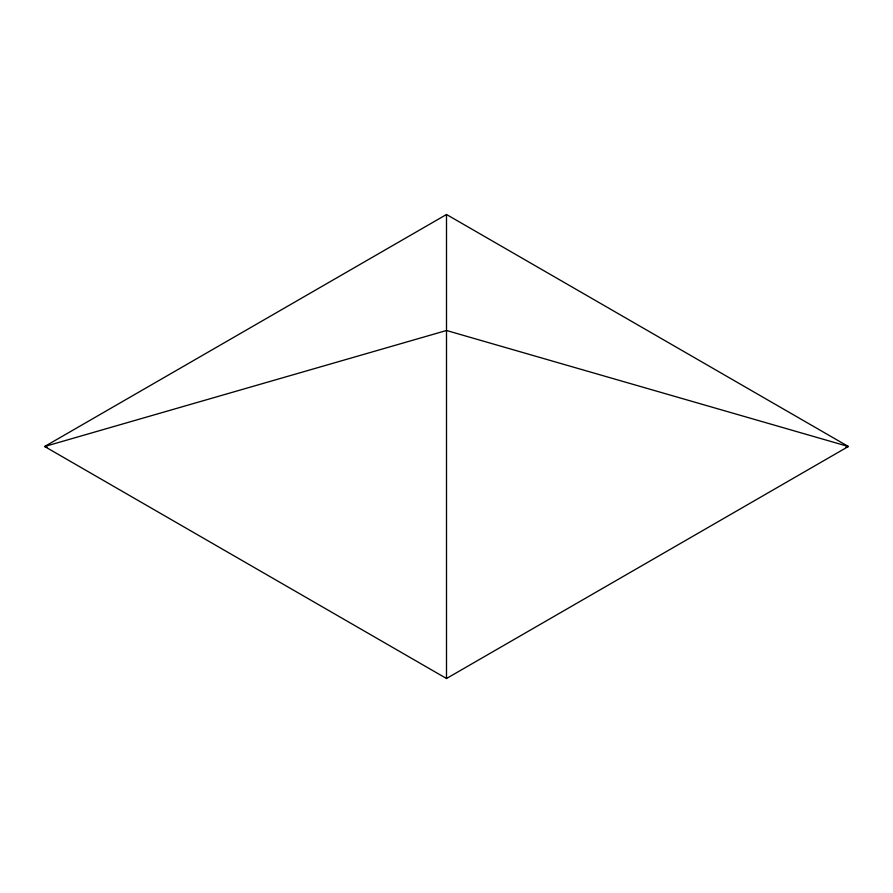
<?xml version="1.0" encoding="UTF-8"?>
<svg xmlns="http://www.w3.org/2000/svg" width="893" height="893" viewBox="0 0 893 893"><rect width="100%" height="100%" fill="white"/><g stroke="black" fill="none" stroke-linecap="round" stroke-linejoin="round"><path stroke-width="1.34" d="M446.5 214.499L44.65 446.5L446.5 678.501L848.35 446.5L446.5 214.499L446.5 678.501M845.671 447.27L848.35 446.5L446.5 330.499L44.65 446.5L47.329 447.27"/></g></svg>
